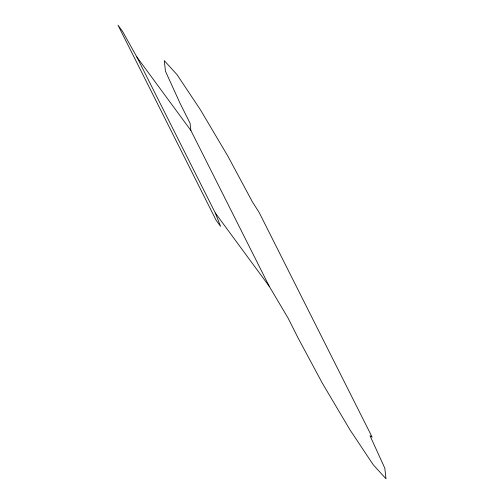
<?xml version="1.0" encoding="UTF-8"?>
<svg xmlns="http://www.w3.org/2000/svg" width="504" height="504" viewBox="0 0 504 504"><rect width="100%" height="100%" fill="white"/><g stroke="black" fill="none" stroke-linecap="round" stroke-linejoin="round"><path stroke-width="0.76" d="M136.83 56.952L215.303 212.978L220.607 226.359L216.103 220.229L118.012 25.2L122.516 31.324L136.83 56.952L190.871 130.454L269.344 286.48L288.181 318.276L297.965 337.737L322.409 383.311L349.959 429.799L373.231 464.751L385.988 478.8L384.81 468.178L370.018 435.739L372.166 437.182L259.169 212.505L252.309 201.701L227.865 156.127L200.315 109.639L177.049 74.686L164.291 60.638L165.463 71.259L180.256 103.698L190.046 123.159L190.871 130.454M215.303 212.978L269.344 286.48"/></g></svg>
